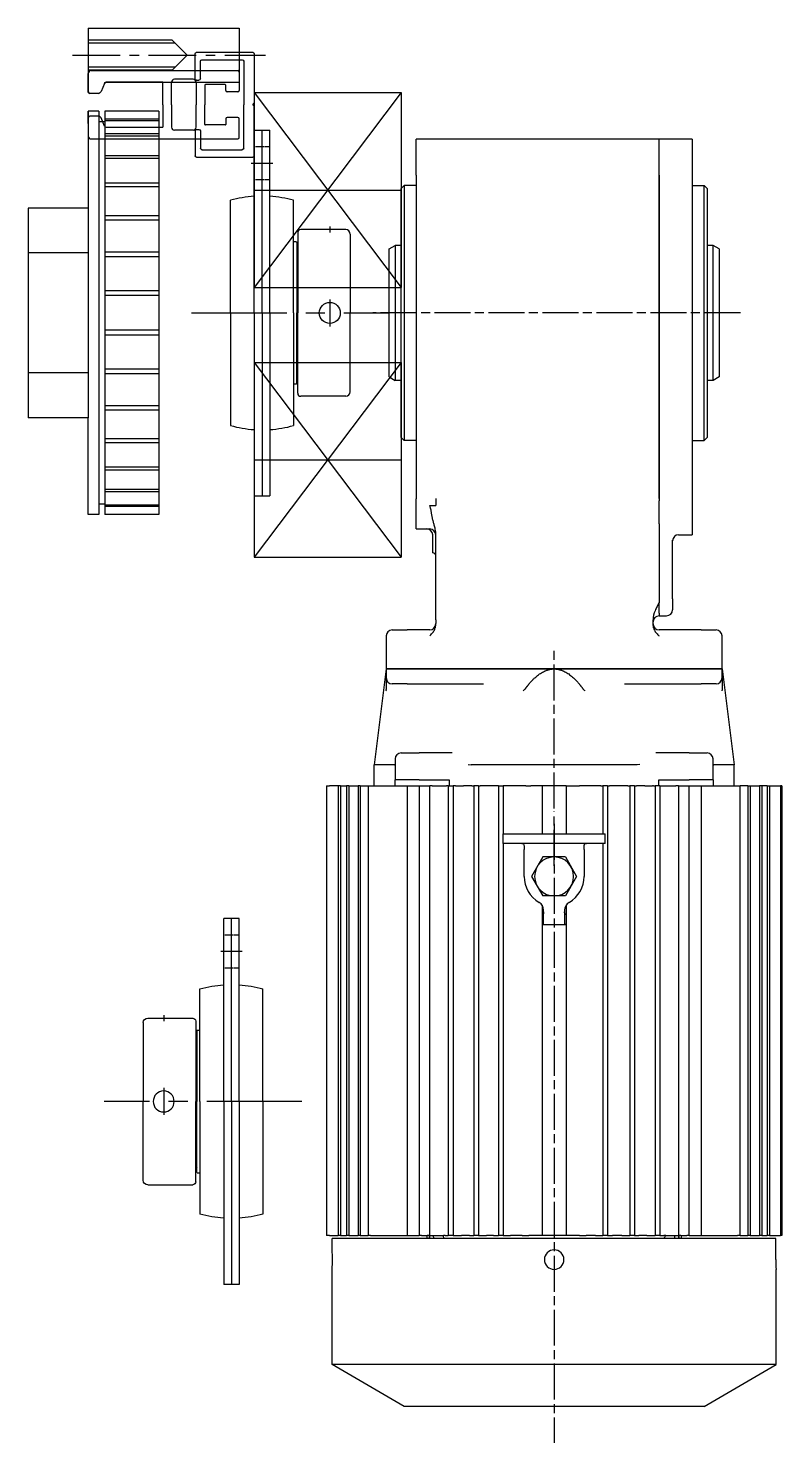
# Model space of a CAD drawing. Header units: millimetres. Extents: x 150937 to 394412, y 327166 to 584759.
# Drawn here: x 219573.1 to 219824.3, y 456882.6 to 457354.3 of the extents above; entities that cross this region are included whole.
import ezdxf

# ---------------------------------------------------------------- set-up
doc = ezdxf.new("R2010")
doc.units = ezdxf.units.MM
for name, pattern in [('AM_ISO08W050', [18, 12, -1.5, 3, -1.5]), ('CENTER', [50.8, 31.75, -6.35, 6.35, -6.35]), ('HIDDEN', [0.375, 0.25, -0.125])]:
    doc.linetypes.add(name, pattern=pattern)
for name, color, linetype in [('AM_7', 4, 'AM_ISO08W050'), ('AM_VIS', 7, 'Continuous'), ('C', 1, 'CENTER')]:
    doc.layers.add(name, color=color, linetype=linetype)

# ---------------------------------------------------------------- blocks, each defined once
blk = doc.blocks.new('wqweqwqw')
at = {"color": 1}
for p, q in [((-34498.3, 13825.96), (-34498.3, 13807.21)), ((-34489.51, 13826.46), (-34497.8, 13826.46)), ((-34495.8, 13824.16), (-34495.8, 13810.71)), ((-34491.82, 13824.66), (-34495.3, 13824.66)), ((-34489.51, 13824.66), (-34491.82, 13824.66)), ((-34489.01, 13825.96), (-34489.01, 13825.16)), ((-34472.59, 13825.96), (-34472.59, 13825.16)), ((-34472.09, 13826.46), (-34463.8, 13826.46)), ((-34472.09, 13824.66), (-34469.78, 13824.66)), ((-34469.78, 13824.66), (-34466.3, 13824.66)), ((-34465.8, 13824.16), (-34465.8, 13810.71)), ((-34463.3, 13825.96), (-34463.3, 13807.21)), ((-34495.3, 13810.21), (-34480.8, 13810.21)), ((-34466.3, 13810.21), (-34480.8, 13810.21)), ((-34497.8, 13806.71), (-34481.3, 13806.71)), ((-34480.8, 13807.21), (-34481.3, 13806.71)), ((-34480.3, 13806.71), (-34480.8, 13807.21)), ((-34463.8, 13806.71), (-34480.3, 13806.71))]:
    blk.add_line(p, q, dxfattribs=at)
for centre, start, end in [((-34497.8, 13825.96), 90, 180), ((-34495.3, 13824.16), 90, 180), ((-34489.51, 13825.96), 360, 90), ((-34489.51, 13825.16), 270, 0), ((-34472.09, 13825.96), 90, 180), ((-34472.09, 13825.16), 180, 270), ((-34466.3, 13824.16), 0, 90), ((-34463.8, 13825.96), 0, 90), ((-34495.3, 13810.71), 180, 270), ((-34466.3, 13810.71), 270, 0), ((-34497.8, 13807.21), 180, 270), ((-34463.8, 13807.21), 270, 0)]:
    blk.add_arc(centre, 0.5, start, end, dxfattribs=at)
blk = doc.blocks.new('dxx')
for p, q in [((-35783.95, 14428.59), (-35783.95, 14378.24)), ((-35783.95, 14428.59), (-35762.71, 14428.59)), ((-35762.25, 14427.59), (-35762.25, 14428.09)), ((-35762.25, 14425.25), (-35762.25, 14427.59)), ((-35765.95, 14422.67), (-35765.95, 14378.24)), ((-35765.58, 14423.22), (-35762.85, 14424.33)), ((-35783.95, 14378.24), (-35765.95, 14378.24))]:
    blk.add_line(p, q)
at = {"color": 3}
for p, q in [((-35779.95, 14400.59), (-35779.95, 14428.59)), ((-35778.95, 14399.59), (-35778.95, 14428.59)), ((-35770.95, 14399.59), (-35770.95, 14428.59)), ((-35769.95, 14400.59), (-35769.95, 14428.59)), ((-35779.95, 14400.59), (-35774.95, 14395.59)), ((-35769.95, 14400.59), (-35774.95, 14395.59))]:
    blk.add_line(p, q, dxfattribs=at)
for centre, radius, start, end in [((-35762.75, 14428.09), 0.5, 0, 90), ((-35765.35, 14422.67), 0.6, 112.1102, 180), ((-35763.25, 14425.25), 1, 293.669, 0)]:
    blk.add_arc(centre, radius, start, end)
at = {"layer": 'C', "color": 1, "linetype": 'CENTER', "ltscale": 0.5}
blk.add_line((-35774.95, 14433.87), (-35774.95, 14369.49), dxfattribs=at)
blk = doc.blocks.new('기어1')
for p, q in [((-35257.33, 14473.71), (-35260.83, 14473.71)), ((-35260.83, 14473.71), (-35260.83, 14371.46)), ((-35260.83, 14469.62), (-35260.83, 14473.71)), ((-35257.33, 14473.71), (-35257.33, 14339.21)), ((-35237.33, 14473.71), (-35255.33, 14473.71)), ((-35255.33, 14473.71), (-35255.33, 14339.21)), ((-35255.33, 14473.71), (-35255.33, 14339.21)), ((-35237.33, 14473.71), (-35237.33, 14339.21)), ((-35255.33, 14470.21), (-35257.33, 14470.21)), ((-35237.33, 14471.05), (-35255.33, 14471.05)), ((-35237.33, 14470.57), (-35255.33, 14470.57)), ((-35237.33, 14466.15), (-35255.33, 14466.15)), ((-35237.33, 14465.37), (-35255.33, 14465.37)), ((-35237.33, 14458.85), (-35255.33, 14458.85)), ((-35237.33, 14457.92), (-35255.33, 14457.92)), ((-35237.33, 14449.75), (-35255.33, 14449.75)), ((-35237.33, 14448.48), (-35255.33, 14448.48)), ((-35280.83, 14441.46), (-35280.83, 14371.46)), ((-35260.83, 14441.46), (-35280.83, 14441.46)), ((-35237.33, 14438.88), (-35255.33, 14438.88)), ((-35237.33, 14437.43), (-35255.33, 14437.43)), ((-35260.83, 14426.46), (-35280.83, 14426.46)), ((-35237.33, 14426.76), (-35255.33, 14426.76)), ((-35237.33, 14425.19), (-35255.33, 14425.19)), ((-35237.33, 14413.87), (-35255.33, 14413.87)), ((-35237.33, 14413.87), (-35255.33, 14413.87)), ((-35237.33, 14412.23), (-35255.33, 14412.23)), ((-35237.33, 14412.23), (-35255.33, 14412.23)), ((-35237.33, 14400.69), (-35255.33, 14400.69)), ((-35237.33, 14400.68), (-35255.33, 14400.68)), ((-35237.33, 14399.05), (-35255.33, 14399.05)), ((-35237.33, 14399.05), (-35255.33, 14399.05)), ((-35260.83, 14386.46), (-35280.83, 14386.46)), ((-35237.33, 14387.73), (-35255.33, 14387.73)), ((-35237.33, 14386.15), (-35255.33, 14386.15)), ((-35237.33, 14375.49), (-35255.33, 14375.49)), ((-35260.83, 14371.46), (-35280.83, 14371.46)), ((-35260.83, 14339.21), (-35260.83, 14371.46)), ((-35237.33, 14374.04), (-35255.33, 14374.04)), ((-35237.33, 14364.44), (-35255.33, 14364.44)), ((-35237.33, 14363.17), (-35255.33, 14363.17)), ((-35237.33, 14355), (-35255.33, 14355)), ((-35237.33, 14354.07), (-35255.33, 14354.07)), ((-35237.33, 14347.54), (-35255.33, 14347.54)), ((-35237.33, 14346.77), (-35255.33, 14346.77)), ((-35255.33, 14342.71), (-35257.33, 14342.71)), ((-35237.33, 14342.35), (-35255.33, 14342.35)), ((-35237.33, 14341.87), (-35255.33, 14341.87)), ((-35257.33, 14339.21), (-35260.83, 14339.21)), ((-35237.33, 14339.21), (-35255.33, 14339.21)), ((-35237.33, 14339.21), (-35237.33, 14339.21))]:
    blk.add_line(p, q)
blk = doc.blocks.new('eee')
at = {"color": 5}
for p, q in [((-34078.53, 13823.05), (-34078.53, 13815.65)), ((-34071.43, 13824.05), (-34077.53, 13824.05)), ((-34070.93, 13823.05), (-34070.93, 13823.55)), ((-34070.93, 13820.7), (-34070.93, 13823.05)), ((-34063.33, 13823.05), (-34063.33, 13823.55)), ((-34063.33, 13820.7), (-34063.33, 13823.05)), ((-34062.83, 13824.05), (-34056.73, 13824.05)), ((-34055.73, 13823.05), (-34055.73, 13815.65)), ((-34074.63, 13818.12), (-34074.63, 13799.19)), ((-34074.26, 13818.68), (-34071.53, 13819.78)), ((-34060, 13818.68), (-34062.73, 13819.78)), ((-34059.63, 13799.19), (-34059.63, 13818.12)), ((-34078.53, 13815.65), (-34078.53, 13807.65)), ((-34055.73, 13815.65), (-34055.73, 13807.65)), ((-34078.53, 13807.65), (-34078.53, 13786.69)), ((-34055.73, 13807.65), (-34055.73, 13786.69)), ((-34067.13, 13799.19), (-34074.63, 13799.19)), ((-34067.13, 13799.19), (-34059.63, 13799.19)), ((-34075.63, 13789.09), (-34075.63, 13795.29)), ((-34067.13, 13796.29), (-34074.63, 13796.29)), ((-34067.13, 13796.29), (-34059.63, 13796.29)), ((-34058.63, 13789.09), (-34058.63, 13795.29)), ((-34078.53, 13786.69), (-34078.53, 13774.19)), ((-34074.63, 13788.09), (-34067.13, 13788.09)), ((-34073.88, 13778.39), (-34073.88, 13784.99)), ((-34073.68, 13785.19), (-34067.13, 13785.19)), ((-34059.63, 13788.09), (-34067.13, 13788.09)), ((-34060.58, 13785.19), (-34067.13, 13785.19)), ((-34060.38, 13778.39), (-34060.38, 13784.99)), ((-34055.73, 13786.69), (-34055.73, 13774.19)), ((-34071.88, 13778.19), (-34073.68, 13778.19)), ((-34071.38, 13774.19), (-34071.38, 13777.69)), ((-34062.88, 13774.19), (-34062.88, 13777.69)), ((-34062.38, 13778.19), (-34060.58, 13778.19)), ((-34078.03, 13773.69), (-34071.88, 13773.69)), ((-34056.23, 13773.69), (-34062.38, 13773.69))]:
    blk.add_line(p, q, dxfattribs=at)
for centre, radius, start, end in [((-34077.53, 13823.05), 1, 90, 180), ((-34071.43, 13823.55), 0.5, 0, 90), ((-34062.83, 13823.55), 0.5, 90, 180), ((-34056.73, 13823.05), 1, 0, 90), ((-34074.03, 13818.12), 0.6, 112.1102, 180), ((-34071.93, 13820.7), 1, 293.669, 0), ((-34062.33, 13820.7), 1, 180, 246.331), ((-34060.23, 13818.12), 0.6, 0, 67.8898), ((-34074.63, 13795.29), 1, 90, 180), ((-34059.63, 13795.29), 1, 0, 90), ((-34074.63, 13789.09), 1, 180, 270), ((-34073.68, 13784.99), 0.2, 90, 180), ((-34060.58, 13784.99), 0.2, 0, 90), ((-34059.63, 13789.09), 1, 270, 0), ((-34073.68, 13778.39), 0.2, 180, 270), ((-34071.88, 13777.69), 0.5, 0, 90), ((-34062.38, 13777.69), 0.5, 90, 180), ((-34060.58, 13778.39), 0.2, 270, 360), ((-34078.03, 13774.19), 0.5, 180, 270), ((-34071.88, 13774.19), 0.5, 270, 0), ((-34062.38, 13774.19), 0.5, 180, 270), ((-34056.23, 13774.19), 0.5, 270, 0)]:
    blk.add_arc(centre, radius, start, end, dxfattribs=at)
blk = doc.blocks.new('베어링')
for p, q in [((1616.05, -9884.44), (1616.05, -9823.44)), ((1616.05, -9823.44), (1621.25, -9823.44)), ((1618.65, -9884.44), (1618.65, -9823.44)), ((1621.25, -9884.44), (1621.25, -9823.44)), ((1608.15, -9884.44), (1608.15, -9846.88)), ((1629.15, -9884.44), (1629.15, -9846.88)), ((1630.55, -9857.64), (1630.55, -9884.44)), ((1646.55, -9856.64), (1631.55, -9856.64)), ((1648.05, -9858.14), (1648.05, -9884.44)), ((1630.05, -9860.69), (1629.15, -9860.69)), ((1630.05, -9860.69), (1630.25, -9860.89)), ((1630.25, -9860.89), (1630.25, -9884.44)), ((1608.15, -9884.44), (1608.15, -9922)), ((1616.05, -9884.44), (1616.05, -9945.44)), ((1618.65, -9884.44), (1618.65, -9945.44)), ((1621.25, -9884.44), (1621.25, -9945.44)), ((1629.15, -9884.44), (1629.15, -9922)), ((1630.25, -9907.99), (1630.25, -9884.44)), ((1630.55, -9911.24), (1630.55, -9884.44)), ((1648.05, -9910.74), (1648.05, -9884.44)), ((1630.05, -9908.19), (1629.15, -9908.19)), ((1630.05, -9908.19), (1630.25, -9907.99)), ((1646.55, -9912.24), (1631.55, -9912.24)), ((1616.05, -9945.44), (1621.25, -9945.44))]:
    blk.add_line(p, q)
at = {"color": 3, "linetype": 'HIDDEN'}
for p, q in [((1616.05, -9828.94), (1621.25, -9828.94)), ((1616.05, -9839.94), (1621.25, -9839.94))]:
    blk.add_line(p, q, dxfattribs=at)
at = {"color": 1, "linetype": 'CENTER'}
for p, q in [((1615.05, -9834.44), (1622.25, -9834.44)), ((1641.25, -9855.64), (1641.25, -9857.64)), ((1641.25, -9879.94), (1641.25, -9888.94)), ((1595.15, -9884.44), (1661.05, -9884.44))]:
    blk.add_line(p, q, dxfattribs=at)
blk.add_circle((1641.25, -9884.44), 3.5)
for centre, radius, start, end in [((1618.65, -9884.44), 39, 93.8226, 105.6185), ((1618.65, -9884.44), 39, 74.3815, 86.1774), ((1631.55, -9857.64), 1, 90, 180), ((1646.55, -9858.14), 1.5, 0, 90), ((1630.75, -9862.3), 0.5, 180, 246.4218), ((1630.75, -9906.58), 0.5, 113.5782, 180), ((1631.55, -9911.24), 1, 180, 270), ((1646.55, -9910.74), 1.5, 270, 0), ((1618.65, -9884.44), 39, 254.3815, 266.1774), ((1618.65, -9884.44), 39, 273.8226, 285.6185)]:
    blk.add_arc(centre, radius, start, end)
blk = doc.blocks.new('방진')
for p, q in [((-39039.48, 18828.56), (-39039.48, 18763.56)), ((-39039.48, 18828.56), (-38990.48, 18828.56)), ((-39039.48, 18828.56), (-38990.48, 18763.56)), ((-38990.48, 18828.56), (-39039.48, 18763.56)), ((-38990.48, 18828.56), (-38990.48, 18763.56)), ((-39039.48, 18796.06), (-38990.48, 18796.06)), ((-39039.48, 18763.56), (-38990.48, 18763.56))]:
    blk.add_line(p, q)
blk = doc.blocks.new('모터')
at = {"layer": 'AM_7'}
for p, q in [((3464.36, -8975.8), (3341.75, -8975.8)), ((3402.25, -9141.04), (3402.25, -9087.04)), ((3402.25, -9160.24), (3402.25, -9142.04)), ((3402.25, -9146.24), (3402.25, -9352.61)), ((3402.25, -9163.74), (3402.25, -9163.74)), ((3402.25, -9163.74), (3402.25, -9163.74))]:
    blk.add_line(p, q, dxfattribs=at)
at = {"layer": 'AM_VIS'}
for p, q in [((3437.25, -8917.84), (3356.25, -8917.84)), ((3356.25, -8929.84), (3356.25, -8917.84)), ((3448.25, -8917.8), (3437.25, -8917.8)), ((3437.25, -8929.8), (3437.25, -8917.8)), ((3448.25, -8917.8), (3448.25, -8929.8)), ((3356.25, -8929.84), (3356.25, -9037.84)), ((3437.25, -8929.8), (3437.25, -9038.49)), ((3437.25, -9037.63), (3437.25, -8929.84)), ((3448.25, -8929.8), (3448.25, -9037.8)), ((3351.25, -8934.3), (3352.25, -8933.3)), ((3351.25, -8975.8), (3351.25, -8934.3)), ((3352.25, -8933.3), (3352.25, -8975.8)), ((3356.25, -8933.3), (3352.25, -8933.3)), ((3448.25, -8933.3), (3452.25, -8933.3)), ((3452.25, -8975.8), (3452.25, -8933.3)), ((3453.25, -8934.3), (3452.25, -8933.3)), ((3453.25, -8934.3), (3453.25, -8975.8)), ((3347.25, -8954.45), (3349.25, -8953.3)), ((3349.25, -8953.3), (3349.25, -8975.8)), ((3351.25, -8953.3), (3349.25, -8953.3)), ((3455.25, -8953.3), (3453.25, -8953.3)), ((3455.25, -8975.8), (3455.25, -8953.3)), ((3457.25, -8954.45), (3455.25, -8953.3)), ((3347.25, -8975.8), (3347.25, -8954.45)), ((3457.25, -8954.45), (3457.25, -8975.8)), ((3347.25, -8997.14), (3347.25, -8975.8)), ((3349.25, -8975.8), (3349.25, -8998.3)), ((3351.25, -9017.3), (3351.25, -8975.8)), ((3352.25, -8975.8), (3352.25, -9018.3)), ((3452.25, -9018.3), (3452.25, -8975.8)), ((3453.25, -8975.8), (3453.25, -9017.3)), ((3455.25, -8998.3), (3455.25, -8975.8)), ((3457.25, -8975.8), (3457.25, -8997.14)), ((3347.25, -8997.14), (3349.25, -8998.3)), ((3351.25, -8998.3), (3349.25, -8998.3)), ((3455.25, -8998.3), (3453.25, -8998.3)), ((3457.25, -8997.14), (3455.25, -8998.3)), ((3351.25, -9017.3), (3352.25, -9018.3)), ((3356.25, -9018.3), (3352.25, -9018.3)), ((3448.25, -9018.3), (3452.25, -9018.3)), ((3453.25, -9017.3), (3452.25, -9018.3)), ((3356.25, -9047.84), (3356.25, -9037.84)), ((3362.75, -9037.63), (3362.75, -9037.84)), ((3362.75, -9037.84), (3362.75, -9040.01)), ((3437.25, -9046.12), (3437.25, -9038.49)), ((3448.25, -9037.8), (3448.25, -9049.8)), ((3360.75, -9040.01), (3362.75, -9040.01)), ((3356.25, -9047.84), (3360.75, -9047.84)), ((3437.25, -9046.12), (3437.25, -9072.43)), ((3361.75, -9055.8), (3361.75, -9049.84)), ((3362.75, -9078.17), (3362.75, -9049.08)), ((3441.75, -9071.15), (3441.75, -9051.63)), ((3443.75, -9049.8), (3448.25, -9049.8)), ((3441.75, -9071.15), (3441.75, -9074.8)), ((3437.25, -9075.91), (3437.25, -9072.43)), ((3437.25, -9075.91), (3437.25, -9076.84)), ((3362.75, -9078.17), (3362.75, -9079.42)), ((3362.75, -9080.08), (3362.75, -9079.42)), ((3435.25, -9077.97), (3435.25, -9078.17)), ((3435.25, -9079.42), (3435.25, -9078.17)), ((3435.25, -9080.08), (3435.25, -9079.42)), ((3437.25, -9076.8), (3439.75, -9076.8)), ((3346.25, -9083.54), (3346.25, -9094.54)), ((3348.25, -9081.54), (3353.25, -9081.54)), ((3360.75, -9081.54), (3353.25, -9081.54)), ((3451.25, -9081.54), (3437.25, -9081.54)), ((3451.25, -9081.54), (3456.25, -9081.54)), ((3458.25, -9094.54), (3458.25, -9083.54)), ((3346.25, -9094.54), (3342.25, -9126.54)), ((3346.25, -9094.54), (3346.25, -9097.54)), ((3346.25, -9094.54), (3353.25, -9094.54)), ((3353.25, -9094.54), (3346.25, -9094.54)), ((3402.25, -9094.54), (3353.25, -9094.54)), ((3353.25, -9094.54), (3451.25, -9094.54)), ((3451.25, -9094.54), (3402.25, -9094.54)), ((3451.25, -9094.54), (3458.25, -9094.54)), ((3458.25, -9094.54), (3451.25, -9094.54)), ((3458.25, -9094.54), (3462.25, -9126.54)), ((3458.25, -9097.54), (3458.25, -9094.54)), ((3346.25, -9097.54), (3346.25, -9101.43)), ((3353.25, -9099.54), (3348.25, -9099.54)), ((3353.25, -9099.54), (3378.75, -9099.54)), ((3425.74, -9099.54), (3451.25, -9099.54)), ((3456.25, -9099.54), (3451.25, -9099.54)), ((3458.25, -9097.54), (3458.25, -9101.43)), ((3351.25, -9122.54), (3357.25, -9122.54)), ((3368.3, -9122.54), (3357.25, -9122.54)), ((3447.25, -9122.54), (3436.2, -9122.54)), ((3447.25, -9122.54), (3453.25, -9122.54)), ((3342.25, -9133.54), (3342.25, -9126.54)), ((3349.01, -9126.54), (3342.25, -9126.54)), ((3349.25, -9124.54), (3349.25, -9131.54)), ((3373.63, -9126.42), (3374.55, -9126.54)), ((3429.92, -9126.54), (3374.58, -9126.54)), ((3430.87, -9126.42), (3429.94, -9126.54)), ((3455.25, -9131.54), (3455.25, -9124.54)), ((3462.25, -9126.54), (3455.49, -9126.54)), ((3462.25, -9133.54), (3462.25, -9126.54)), ((3357.25, -9131.54), (3349.25, -9131.54)), ((3349.25, -9133.54), (3349.25, -9131.54)), ((3357.25, -9131.54), (3367.27, -9131.54)), ((3367.27, -9131.54), (3367.27, -9133.54)), ((3437.22, -9131.54), (3447.25, -9131.54)), ((3437.22, -9133.54), (3437.22, -9131.54)), ((3455.25, -9131.54), (3447.25, -9131.54)), ((3455.25, -9131.54), (3455.25, -9133.54)), ((3326.35, -9133.54), (3326.35, -9283.54)), ((3326.35, -9133.54), (3326.64, -9133.54)), ((3326.64, -9133.54), (3327.38, -9133.54)), ((3330.25, -9133.54), (3327.38, -9133.54)), ((3330.25, -9133.54), (3330.25, -9283.54)), ((3331.05, -9133.54), (3330.25, -9133.54)), ((3331.05, -9133.54), (3331.05, -9283.54)), ((3331.05, -9133.54), (3333.02, -9133.54)), ((3333.02, -9133.54), (3333.02, -9283.54)), ((3333.82, -9133.54), (3333.02, -9133.54)), ((3333.82, -9133.54), (3333.82, -9283.54)), ((3333.82, -9133.54), (3336.89, -9133.54)), ((3336.89, -9133.54), (3336.89, -9283.54)), ((3337.6, -9133.54), (3336.89, -9133.54)), ((3337.6, -9133.54), (3337.6, -9283.54)), ((3337.6, -9133.54), (3340.25, -9133.54)), ((3340.25, -9133.54), (3340.25, -9283.54)), ((3340.25, -9133.54), (3341.05, -9133.54)), ((3341.05, -9133.54), (3353.19, -9133.54)), ((3353.19, -9133.54), (3353.19, -9283.54)), ((3353.19, -9133.54), (3355.06, -9133.54)), ((3355.06, -9133.54), (3357.25, -9133.54)), ((3357.25, -9133.54), (3357.25, -9283.54)), ((3357.25, -9133.54), (3358.05, -9133.54)), ((3358.05, -9133.54), (3359.95, -9133.54)), ((3359.95, -9133.54), (3360.75, -9133.54)), ((3360.75, -9283.54), (3360.75, -9133.54)), ((3361.63, -9133.54), (3360.75, -9133.54)), ((3361.63, -9133.54), (3362.57, -9133.54)), ((3362.57, -9133.54), (3366.39, -9133.54)), ((3366.95, -9133.54), (3366.39, -9133.54)), ((3366.95, -9133.54), (3366.95, -9283.54)), ((3366.95, -9133.54), (3368.55, -9133.54)), ((3368.55, -9133.54), (3368.55, -9283.54)), ((3369.11, -9133.54), (3368.55, -9133.54)), ((3369.41, -9133.54), (3369.11, -9133.54)), ((3369.41, -9133.54), (3372.05, -9133.54)), ((3373.99, -9133.54), (3372.05, -9133.54)), ((3374.79, -9133.54), (3373.99, -9133.54)), ((3374.79, -9133.54), (3375.45, -9133.54)), ((3375.45, -9133.54), (3375.45, -9283.54)), ((3377.05, -9133.54), (3375.45, -9133.54)), ((3377.05, -9133.54), (3377.05, -9283.54)), ((3377.05, -9133.54), (3377.63, -9133.54)), ((3379.68, -9133.54), (3377.63, -9133.54)), ((3382.03, -9133.54), (3379.68, -9133.54)), ((3383.03, -9133.54), (3382.03, -9133.54)), ((3383.67, -9133.54), (3383.03, -9133.54)), ((3383.67, -9133.54), (3383.67, -9283.54)), ((3383.67, -9133.54), (3385.25, -9133.54)), ((3385.25, -9133.54), (3385.25, -9149.54)), ((3385.87, -9133.54), (3385.25, -9133.54)), ((3387.72, -9133.54), (3385.87, -9133.54)), ((3391.6, -9133.54), (3387.72, -9133.54)), ((3392.83, -9133.54), (3391.6, -9133.54)), ((3392.83, -9133.54), (3393.81, -9133.54)), ((3393.81, -9133.54), (3394.53, -9133.54)), ((3398.25, -9133.54), (3394.53, -9133.54)), ((3406.25, -9133.54), (3398.25, -9133.54)), ((3398.25, -9133.54), (3398.25, -9149.54)), ((3406.25, -9133.54), (3406.25, -9149.54)), ((3406.25, -9133.54), (3409.96, -9133.54)), ((3409.96, -9133.54), (3410.68, -9133.54)), ((3411.66, -9133.54), (3410.68, -9133.54)), ((3412.9, -9133.54), (3411.66, -9133.54)), ((3416.01, -9133.54), (3412.9, -9133.54)), ((3417.85, -9133.54), (3416.01, -9133.54)), ((3417.85, -9133.54), (3418.44, -9133.54)), ((3418.44, -9133.54), (3418.44, -9149.54)), ((3420.04, -9133.54), (3418.44, -9133.54)), ((3420.04, -9133.54), (3420.04, -9283.54)), ((3420.04, -9133.54), (3420.69, -9133.54)), ((3421.71, -9133.54), (3420.69, -9133.54)), ((3424.82, -9133.54), (3421.71, -9133.54)), ((3426.87, -9133.54), (3424.82, -9133.54)), ((3426.87, -9133.54), (3427.45, -9133.54)), ((3427.45, -9133.54), (3427.45, -9283.54)), ((3429.05, -9133.54), (3427.45, -9133.54)), ((3429.05, -9133.54), (3429.05, -9283.54)), ((3429.05, -9133.54), (3429.7, -9133.54)), ((3430.51, -9133.54), (3429.7, -9133.54)), ((3432.45, -9133.54), (3430.51, -9133.54)), ((3432.45, -9133.54), (3435.08, -9133.54)), ((3435.38, -9133.54), (3435.08, -9133.54)), ((3435.38, -9133.54), (3435.95, -9133.54)), ((3435.95, -9133.54), (3435.95, -9283.54)), ((3437.54, -9133.54), (3435.95, -9133.54)), ((3437.54, -9133.54), (3437.54, -9283.54)), ((3437.54, -9133.54), (3438.1, -9133.54)), ((3438.1, -9133.54), (3441.92, -9133.54)), ((3441.92, -9133.54), (3442.87, -9133.54)), ((3443.75, -9133.54), (3442.87, -9133.54)), ((3443.75, -9133.54), (3443.75, -9283.54)), ((3443.75, -9133.54), (3444.55, -9133.54)), ((3444.55, -9133.54), (3446.45, -9133.54)), ((3446.45, -9133.54), (3447.25, -9133.54)), ((3447.25, -9283.54), (3447.25, -9133.54)), ((3447.25, -9133.54), (3449.44, -9133.54)), ((3449.44, -9133.54), (3451.3, -9133.54)), ((3451.3, -9133.54), (3463.45, -9133.54)), ((3451.3, -9133.54), (3451.3, -9283.54)), ((3463.45, -9133.54), (3464.25, -9133.54)), ((3464.25, -9283.54), (3464.25, -9133.54)), ((3466.81, -9133.54), (3464.25, -9133.54)), ((3466.81, -9133.54), (3466.81, -9283.54)), ((3466.81, -9133.54), (3467.61, -9133.54)), ((3467.61, -9133.54), (3467.61, -9283.54)), ((3467.61, -9133.54), (3470.73, -9133.54)), ((3470.73, -9133.54), (3470.73, -9283.54)), ((3471.47, -9133.54), (3470.73, -9133.54)), ((3471.47, -9133.54), (3471.47, -9283.54)), ((3473.26, -9133.54), (3471.47, -9133.54)), ((3473.26, -9133.54), (3473.26, -9283.54)), ((3473.26, -9133.54), (3474.06, -9133.54)), ((3474.06, -9133.54), (3474.06, -9283.54)), ((3474.06, -9133.54), (3477.78, -9133.54)), ((3477.78, -9133.54), (3477.78, -9283.54)), ((3478.14, -9133.54), (3477.78, -9133.54)), ((3478.14, -9133.54), (3478.14, -9283.54)), ((3385.25, -9152.74), (3385.25, -9149.54)), ((3385.25, -9149.54), (3387.17, -9149.54)), ((3387.17, -9149.54), (3417.32, -9149.54)), ((3417.32, -9149.54), (3419.25, -9149.54)), ((3419.25, -9152.74), (3419.25, -9149.54)), ((3385.25, -9152.74), (3385.25, -9283.54)), ((3387.17, -9152.74), (3385.25, -9152.74)), ((3417.32, -9152.74), (3387.17, -9152.74)), ((3392.25, -9163.74), (3392.25, -9154.74)), ((3412.25, -9154.74), (3412.25, -9163.74)), ((3419.25, -9152.74), (3417.32, -9152.74)), ((3418.44, -9152.74), (3418.44, -9283.54)), ((3398.49, -9157.24), (3394.74, -9163.74)), ((3402.25, -9157.24), (3398.49, -9157.24)), ((3406, -9157.24), (3402.25, -9157.24)), ((3406, -9157.24), (3409.75, -9163.74)), ((3394.74, -9163.74), (3398.49, -9170.24)), ((3409.75, -9163.74), (3406, -9170.24)), ((3402.25, -9170.24), (3398.49, -9170.24)), ((3406, -9170.24), (3402.25, -9170.24)), ((3398.25, -9173.34), (3398.25, -9283.54)), ((3398.75, -9175.54), (3398.75, -9175)), ((3398.75, -9179.62), (3398.75, -9175.54)), ((3405.75, -9175), (3405.75, -9175.54)), ((3405.75, -9175.54), (3405.75, -9179.62)), ((3406.25, -9173.34), (3406.25, -9283.54)), ((3398.25, -9179.74), (3406.25, -9179.74)), ((3326.64, -9283.54), (3326.35, -9283.54)), ((3327.38, -9283.54), (3326.64, -9283.54)), ((3327.38, -9283.54), (3330.25, -9283.54)), ((3331.05, -9283.54), (3330.25, -9283.54)), ((3331.05, -9283.54), (3333.02, -9283.54)), ((3333.82, -9283.54), (3333.02, -9283.54)), ((3333.82, -9283.54), (3336.89, -9283.54)), ((3337.6, -9283.54), (3336.89, -9283.54)), ((3337.6, -9283.54), (3340.25, -9283.54)), ((3341.05, -9283.54), (3340.25, -9283.54)), ((3341.05, -9283.54), (3353.19, -9283.54)), ((3353.19, -9283.54), (3357.25, -9283.54)), ((3358.05, -9283.54), (3357.25, -9283.54)), ((3358.05, -9283.54), (3359.95, -9283.54)), ((3360.75, -9283.54), (3359.95, -9283.54)), ((3360.75, -9283.54), (3361.63, -9283.54)), ((3361.63, -9283.54), (3363.41, -9283.54)), ((3363.41, -9283.54), (3365.38, -9283.54)), ((3365.87, -9283.54), (3365.38, -9283.54)), ((3365.87, -9283.54), (3366.27, -9283.54)), ((3366.27, -9283.54), (3366.95, -9283.54)), ((3368.55, -9283.54), (3366.95, -9283.54)), ((3368.55, -9283.54), (3369.11, -9283.54)), ((3369.11, -9283.54), (3371.37, -9283.54)), ((3373.99, -9283.54), (3371.37, -9283.54)), ((3373.99, -9283.54), (3374.79, -9283.54)), ((3374.79, -9283.54), (3375.45, -9283.54)), ((3377.05, -9283.54), (3375.45, -9283.54)), ((3377.05, -9283.54), (3377.63, -9283.54)), ((3377.63, -9283.54), (3379.68, -9283.54)), ((3382.03, -9283.54), (3379.68, -9283.54)), ((3382.03, -9283.54), (3383.03, -9283.54)), ((3383.03, -9283.54), (3383.67, -9283.54)), ((3385.25, -9283.54), (3383.67, -9283.54)), ((3385.25, -9283.54), (3385.87, -9283.54)), ((3385.87, -9283.54), (3387.72, -9283.54)), ((3391.6, -9283.54), (3387.72, -9283.54)), ((3391.6, -9283.54), (3392.83, -9283.54)), ((3392.83, -9283.54), (3393.81, -9283.54)), ((3394.53, -9283.54), (3393.81, -9283.54)), ((3398.25, -9283.54), (3394.53, -9283.54)), ((3406.25, -9283.54), (3398.25, -9283.54)), ((3409.96, -9283.54), (3406.25, -9283.54)), ((3410.68, -9283.54), (3409.96, -9283.54)), ((3410.68, -9283.54), (3411.66, -9283.54)), ((3411.66, -9283.54), (3412.9, -9283.54)), ((3416.01, -9283.54), (3412.9, -9283.54)), ((3416.01, -9283.54), (3417.85, -9283.54)), ((3417.85, -9283.54), (3418.44, -9283.54)), ((3420.04, -9283.54), (3418.44, -9283.54)), ((3420.04, -9283.54), (3420.69, -9283.54)), ((3420.69, -9283.54), (3421.71, -9283.54)), ((3424.82, -9283.54), (3421.71, -9283.54)), ((3424.82, -9283.54), (3426.87, -9283.54)), ((3426.87, -9283.54), (3427.45, -9283.54)), ((3429.05, -9283.54), (3427.45, -9283.54)), ((3429.05, -9283.54), (3429.7, -9283.54)), ((3429.7, -9283.54), (3430.51, -9283.54)), ((3433.12, -9283.54), (3430.51, -9283.54)), ((3433.12, -9283.54), (3435.38, -9283.54)), ((3435.38, -9283.54), (3435.95, -9283.54)), ((3437.54, -9283.54), (3435.95, -9283.54)), ((3437.54, -9283.54), (3438.21, -9283.54)), ((3438.21, -9283.54), (3438.81, -9283.54)), ((3439.45, -9283.54), (3438.81, -9283.54)), ((3439.45, -9283.54), (3440.77, -9283.54)), ((3440.77, -9283.54), (3442.87, -9283.54)), ((3442.87, -9283.54), (3443.75, -9283.54)), ((3444.55, -9283.54), (3443.75, -9283.54)), ((3444.55, -9283.54), (3446.45, -9283.54)), ((3447.25, -9283.54), (3446.45, -9283.54)), ((3447.25, -9283.54), (3451.3, -9283.54)), ((3451.3, -9283.54), (3463.45, -9283.54)), ((3464.25, -9283.54), (3463.45, -9283.54)), ((3464.25, -9283.54), (3466.81, -9283.54)), ((3467.61, -9283.54), (3466.81, -9283.54)), ((3467.61, -9283.54), (3470.73, -9283.54)), ((3471.47, -9283.54), (3470.73, -9283.54)), ((3471.47, -9283.54), (3473.26, -9283.54)), ((3474.06, -9283.54), (3473.26, -9283.54)), ((3474.06, -9283.54), (3477.78, -9283.54)), ((3478.14, -9283.54), (3477.78, -9283.54)), ((3476.17, -9284.54), (3328.25, -9284.54)), ((3328.25, -9288.29), (3328.25, -9284.54)), ((3476.17, -9291.54), (3476.17, -9284.54)), ((3328.25, -9326.54), (3328.25, -9294.79)), ((3476.25, -9326.54), (3476.25, -9294.84)), ((3476.25, -9326.54), (3328.25, -9326.54)), ((3352.25, -9340.54), (3328.25, -9326.54)), ((3452.25, -9340.54), (3476.25, -9326.54)), ((3452.25, -9340.54), (3352.25, -9340.54))]:
    blk.add_line(p, q, dxfattribs=at)
for centre, radius, start, end in [((3359.75, -9049.84), 2, 0, 90), ((3360.75, -9049.84), 2, 0, 90), ((3443.75, -9051.8), 2, 90, 180), ((3361.75, -9056.8), 1, 0, 90), ((3439.75, -9074.8), 2, 270, 0), ((3360.75, -9079.54), 2, 270, 0), ((3437.25, -9078.84), 2, 90, 180), ((3437.25, -9079.54), 2, 180, 270), ((3348.25, -9083.54), 2, 90, 180), ((3456.25, -9083.54), 2, 0, 90), ((3348.25, -9097.54), 2, 180, 270), ((3456.25, -9097.54), 2, 270, 0), ((3351.25, -9124.54), 2, 90, 180), ((3453.25, -9124.54), 2, 0, 90), ((3402.25, -9163.74), 6.5, 90, 270), ((3402.25, -9163.74), 6.5, 270, 90), ((3402.25, -9163.74), 10, 180, 240), ((3402.25, -9163.74), 10, 300, 0), ((3395.75, -9175), 3, 0, 60), ((3408.75, -9175), 3, 120, 180), ((3372.84, -9279.94), 8.52, 204.9706, 212.6487), ((3431.41, -9279.8), 8.81, 327.4246, 334.8539), ((3254.31, -9291.54), 74, 357.483, 2.517), ((3402.25, -9291.54), 3.25, 90, 270), ((3402.25, -9291.54), 3.25, 270, 90), ((3550.23, -9291.54), 74.06, 180.0011, 182.555)]:
    blk.add_arc(centre, radius, start, end, dxfattribs=at)
for centre, major_axis, start_param, end_param in [((3368.25, -9283.31), (-8.5, 0), 0.029306, 0.15662), ((3368.25, -9283.31), (-7.7, 0), 0.032351, 0.173049), ((3368.25, -9282.49), (-7.7, 0), 0.146958, 0.290332), ((3368.89, -9282.19), (-7.14, 0), 0.204407, 0.36159), ((3435.61, -9282.19), (-7.14, 0), 2.780003, 2.937186), ((3436.25, -9282.68), (-7.7, 0), 2.877829, 3.02042), ((3436.25, -9283.49), (-7.7, 0), 2.99443, 3.1348), ((3436.25, -9283.31), (-8.5, 0), 2.984973, 3.112287)]:
    blk.add_ellipse(centre, major_axis=major_axis, ratio=0.928703, start_param=start_param, end_param=end_param, dxfattribs=at)
for points, knots in [([(3361.9, -9045.13), (3361.88, -9045.05), (3361.87, -9044.98), (3361.54, -9043.25), (3361.23, -9041.66), (3360.97, -9040.51), (3360.89, -9040.21), (3360.81, -9040.05), (3360.79, -9040.04), (3360.78, -9040.02), (3360.77, -9040.01), (3360.76, -9040.01), (3360.75, -9040.01), (3360.75, -9040.01)], [5.132792, 5.132792, 5.132792, 5.132792, 5.172383, 5.172383, 6.035612, 6.035612, 6.425872, 6.425872, 6.498628, 6.498628, 6.529537, 6.529537, 6.548671, 6.548671, 6.548671, 6.548671]), ([(3362.75, -9049.08), (3362.75, -9049.01), (3362.75, -9048.94), (3362.73, -9048.53), (3362.68, -9048.18), (3362.58, -9047.67), (3362.53, -9047.46), (3362.41, -9047.02), (3362.35, -9046.81), (3362.24, -9046.43), (3362.18, -9046.24), (3362.07, -9045.85), (3362.02, -9045.65), (3361.94, -9045.34), (3361.92, -9045.24), (3361.9, -9045.13)], [33.72229, 33.72229, 33.72229, 33.72229, 33.960406, 33.960406, 35.17355, 35.17355, 35.944235, 35.944235, 36.71492, 36.71492, 37.428858, 37.428858, 38.142796, 38.142796, 38.532128, 38.532128, 38.532128, 38.532128]), ([(3437.25, -9072.34), (3437.02, -9072.77), (3436.79, -9073.22), (3436.33, -9074.14), (3436.11, -9074.62), (3435.52, -9076.06), (3435.25, -9077.04), (3435.25, -9077.97)], [0, 0, 0, 0, 1.783265, 1.783265, 3.56653, 3.56653, 7.133059, 7.133059, 7.133059, 7.133059]), ([(3360.75, -9083.54), (3361.02, -9083.26), (3361.33, -9082.96), (3361.75, -9082.47), (3361.88, -9082.3), (3362.12, -9081.96), (3362.23, -9081.79), (3362.45, -9081.39), (3362.56, -9081.14), (3362.67, -9080.74), (3362.7, -9080.6), (3362.74, -9080.34), (3362.75, -9080.2), (3362.75, -9080.08)], [0, 0, 0, 0, 1.175628, 1.175628, 1.763442, 1.763442, 2.351256, 2.351256, 3.115889, 3.115889, 3.498205, 3.498205, 3.880521, 3.880521, 3.880521, 3.880521]), ([(3435.25, -9080.08), (3435.25, -9080.2), (3435.26, -9080.34), (3435.29, -9080.6), (3435.32, -9080.74), (3435.44, -9081.14), (3435.55, -9081.39), (3435.76, -9081.79), (3435.87, -9081.96), (3436.11, -9082.3), (3436.24, -9082.47), (3436.66, -9082.96), (3436.97, -9083.26), (3437.25, -9083.54)], [10.110645, 10.110645, 10.110645, 10.110645, 10.492961, 10.492961, 10.875277, 10.875277, 11.639909, 11.639909, 12.227723, 12.227723, 12.815538, 12.815538, 13.991166, 13.991166, 13.991166, 13.991166]), ([(3346.3, -9101.79), (3346.3, -9101.79), (3346.3, -9101.79), (3346.28, -9101.74), (3346.26, -9101.68), (3346.25, -9101.56), (3346.25, -9101.5), (3346.25, -9101.43)], [-0.0058802, -0.0058802, -0.0058802, -0.0058802, 0, 0, 0.4457043, 0.4457043, 0.7722863, 0.7722863, 0.7722863, 0.7722863]), ([(3392.39, -9101.43), (3392.39, -9101.43), (3392.38, -9101.44), (3392.33, -9101.51), (3392.27, -9101.57), (3392.11, -9101.69), (3392, -9101.74), (3391.87, -9101.79), (3391.87, -9101.79), (3391.87, -9101.79)], [0, 0, 0, 0, 0.0213159, 0.0213159, 0.2796723, 0.2796723, 0.6066662, 0.6066662, 0.6112235, 0.6112235, 0.6112235, 0.6112235]), ([(3412.63, -9101.79), (3412.63, -9101.79), (3412.62, -9101.79), (3412.48, -9101.74), (3412.37, -9101.68), (3412.21, -9101.56), (3412.15, -9101.5), (3412.1, -9101.43)], [-0.0058802, -0.0058802, -0.0058802, -0.0058802, 0, 0, 0.4457037, 0.4457037, 0.7722848, 0.7722848, 0.7722848, 0.7722848]), ([(3458.25, -9101.43), (3458.25, -9101.43), (3458.25, -9101.44), (3458.25, -9101.51), (3458.24, -9101.57), (3458.23, -9101.69), (3458.22, -9101.74), (3458.2, -9101.79), (3458.2, -9101.79), (3458.2, -9101.79)], [0, 0, 0, 0, 0.0213159, 0.0213159, 0.2796723, 0.2796723, 0.6066663, 0.6066663, 0.6112236, 0.6112236, 0.6112236, 0.6112236]), ([(3349.02, -9126.54), (3349.09, -9126.52), (3349.15, -9126.5), (3349.23, -9126.46), (3349.25, -9126.44), (3349.25, -9126.42), (3349.25, -9126.42), (3349.25, -9126.42)], [0.02856, 0.02856, 0.02856, 0.02856, 0.4980531, 0.4980531, 0.9950182, 0.9950182, 0.9971166, 0.9971166, 0.9971166, 0.9971166]), ([(3455.25, -9126.42), (3455.25, -9126.42), (3455.25, -9126.42), (3455.25, -9126.44), (3455.27, -9126.46), (3455.35, -9126.5), (3455.4, -9126.52), (3455.47, -9126.54)], [-0.0020984, -0.0020984, -0.0020984, -0.0020984, 0, 0, 0.4969816, 0.4969816, 0.9664903, 0.9664903, 0.9664903, 0.9664903]), ([(3391.48, -9152.74), (3391.5, -9152.74), (3391.52, -9152.74), (3391.65, -9152.74), (3391.76, -9152.76), (3391.95, -9152.85), (3392.02, -9152.92), (3392.12, -9153.09), (3392.16, -9153.19), (3392.21, -9153.44), (3392.23, -9153.59), (3392.24, -9153.87), (3392.25, -9154.04), (3392.25, -9154.39), (3392.25, -9154.57), (3392.25, -9154.74)], [13.7246, 13.7246, 13.7246, 13.7246, 13.802055, 13.802055, 14.341134, 14.341134, 14.880214, 14.880214, 15.378953, 15.378953, 15.877691, 15.877691, 16.379026, 16.379026, 16.880361, 16.880361, 16.880361, 16.880361]), ([(3412.25, -9154.74), (3412.25, -9154.57), (3412.25, -9154.39), (3412.25, -9154.04), (3412.25, -9153.87), (3412.27, -9153.59), (3412.28, -9153.44), (3412.33, -9153.19), (3412.37, -9153.09), (3412.47, -9152.92), (3412.54, -9152.85), (3412.73, -9152.76), (3412.84, -9152.74), (3412.98, -9152.74), (3412.99, -9152.74), (3413.01, -9152.74)], [5.626787, 5.626787, 5.626787, 5.626787, 6.128122, 6.128122, 6.629457, 6.629457, 7.128195, 7.128195, 7.626934, 7.626934, 8.166013, 8.166013, 8.705093, 8.705093, 8.782548, 8.782548, 8.782548, 8.782548]), ([(3398.75, -9175.54), (3398.75, -9175.65), (3398.75, -9175.77), (3398.74, -9175.99), (3398.73, -9176.09), (3398.68, -9176.2), (3398.66, -9176.23), (3398.62, -9176.29), (3398.59, -9176.31), (3398.53, -9176.35), (3398.48, -9176.37), (3398.37, -9176.4), (3398.3, -9176.41), (3398.25, -9176.41)], [0, 0, 0, 0, 0.333694, 0.333694, 0.667387, 0.667387, 0.787835, 0.787835, 0.908283, 0.908283, 1.080521, 1.080521, 1.252758, 1.252758, 1.252758, 1.252758]), ([(3406.25, -9176.41), (3406.19, -9176.41), (3406.13, -9176.4), (3406.02, -9176.37), (3405.97, -9176.35), (3405.9, -9176.31), (3405.87, -9176.29), (3405.83, -9176.23), (3405.81, -9176.2), (3405.77, -9176.09), (3405.76, -9175.99), (3405.75, -9175.77), (3405.75, -9175.65), (3405.75, -9175.54)], [1.252758, 1.252758, 1.252758, 1.252758, 1.424996, 1.424996, 1.597233, 1.597233, 1.717681, 1.717681, 1.838129, 1.838129, 2.171822, 2.171822, 2.505516, 2.505516, 2.505516, 2.505516]), ([(3398.25, -9179.71), (3398.31, -9179.71), (3398.38, -9179.71), (3398.5, -9179.7), (3398.56, -9179.7), (3398.64, -9179.68), (3398.68, -9179.67), (3398.73, -9179.65), (3398.75, -9179.63), (3398.75, -9179.62)], [1.5311723, 1.5311723, 1.5311723, 1.5311723, 1.7192114, 1.7192114, 1.9072504, 1.9072504, 2.0994543, 2.0994543, 2.2916582, 2.2916582, 2.2916582, 2.2916582]), ([(3405.75, -9179.62), (3405.75, -9179.63), (3405.76, -9179.65), (3405.81, -9179.67), (3405.85, -9179.68), (3405.94, -9179.7), (3405.99, -9179.7), (3406.12, -9179.71), (3406.18, -9179.71), (3406.25, -9179.71)], [0.7706864, 0.7706864, 0.7706864, 0.7706864, 0.9628903, 0.9628903, 1.1550942, 1.1550942, 1.3431333, 1.3431333, 1.5311723, 1.5311723, 1.5311723, 1.5311723])]:
    blk.add_open_spline(points, degree=3, knots=knots, dxfattribs=at)
for points, weights in [([(3393.86, -9099.54), (3398.08, -9094.54), (3402.25, -9094.54)], [1, 1.00278629685, 1]), ([(3402.25, -9094.54), (3406.42, -9094.54), (3410.64, -9099.54)], [1, 1.00278629685, 1]), ([(3393.86, -9099.54), (3393.13, -9100.41), (3392.39, -9101.43)], [1.00887388587, 1.00916035049, 1.00927830665]), ([(3412.1, -9101.43), (3411.37, -9100.41), (3410.64, -9099.54)], [1.00927830665, 1.00916035049, 1.00887388587])]:
    blk.add_rational_spline(points, weights, degree=2, dxfattribs=at)
for points in [[(3349.01, -9126.54), (3349.01, -9126.54), (3349.02, -9126.54), (3349.02, -9126.54)], [(3374.55, -9126.54), (3374.56, -9126.54), (3374.57, -9126.54), (3374.58, -9126.54)], [(3429.92, -9126.54), (3429.93, -9126.54), (3429.93, -9126.54), (3429.94, -9126.54)], [(3455.47, -9126.54), (3455.48, -9126.54), (3455.48, -9126.54), (3455.49, -9126.54)]]:
    blk.add_open_spline(points, degree=3, dxfattribs=at)

msp = doc.modelspace()

# ---------------------------------------------------------------- block references
at = {"xscale": -1, "rotation": 90}
for name, p in [('dxx', (234021.668, 421570.393)), ('wqweqwqw', (233455.139, 422848.043))]:
    msp.add_blockref(name, p, dxfattribs=at)
at = {"rotation": 90}
msp.add_blockref('eee', (233417.121, 491395.976), dxfattribs=at)
for name, p in [('방진', (258687.906, 438504.346)), ('기어1', (254853.903, 442852.946)), ('베어링', (218032.373, 467143.846)), ('모터', (216346.179, 466235.202)), ('방진', (258687.906, 438414.346))]:
    msp.add_blockref(name, p)
at = {"xscale": -1}
msp.add_blockref('베어링', (221259.479, 466880.846), dxfattribs=at)

doc.saveas('drawing.dxf')
